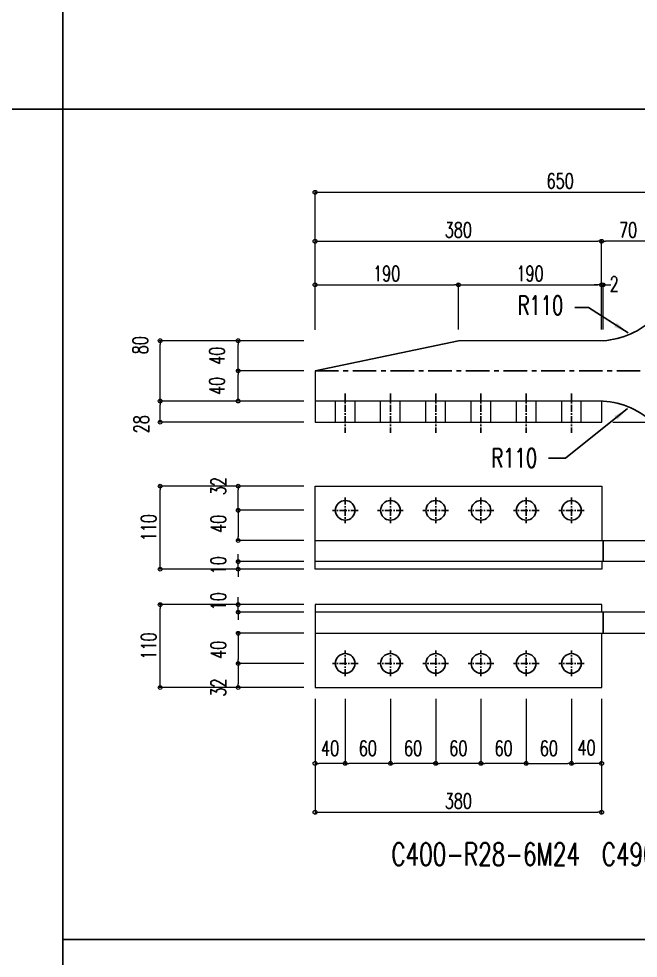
# Model space of a CAD drawing. Header units: millimetres. Extents: x -4568 to 36914, y -114 to 17788.
# Drawn here: x 26593 to 27415, y 8269 to 9515 of the extents above; entities that cross this region are included whole.
import ezdxf

# ---------------------------------------------------------------- set-up
doc = ezdxf.new("R2010")
doc.units = ezdxf.units.MM
doc.header["$LTSCALE"] = 5
for name, pattern in [('ACAD_ISO03W100', [30, 12, -18]), ('CENTER1', [10, 6.25, -1.25, 1.25, -1.25]), ('JIS_08_50', [53, 50, -1.125, 0.75, -1.125])]:
    doc.linetypes.add(name, pattern=pattern)
doc.layers.get('0').update_dxf_attribs({"color": 255})
doc.layers.get('DEFPOINTS').update_dxf_attribs({"color": 255})
for name, color, linetype in [('01', 7, 'Continuous'), ('CENTER', 2, 'JIS_08_50'), ('寸法', 4, 'Continuous'), ('補助線', 7, 'ACAD_ISO03W100'), ('金物', 142, 'Continuous')]:
    doc.layers.add(name, color=color, linetype=linetype)
doc.styles.add('KANJI', font='simplex.shx', dxfattribs={"width": 0.7, "bigfont": 'extfont2.shx'})
doc.styles.get("Standard").update_dxf_attribs({"font": 'simplex.shx', "width": 0.7, "height": 2.5, "bigfont": '@extfont2.shx'})
doc.styles.add('SUNPOU2', font='simplex.shx', dxfattribs={"width": 0.7, "height": 50, "bigfont": 'extfont2.shx'})
doc.dimstyles.new('コピー(2) - Standard', dxfattribs={"dimtxt": 25, "dimasz": 20, "dimexe": 0.18, "dimexo": 0.0625, "dimgap": 15, "dimtad": 1, "dimdec": 0, "dimzin": 0, "dimdsep": 46, "dimtxsty": 'Standard', "dimblk": 'DOTSMALL', "dimcen": 0.09, "dimadec": 0, "dimazin": 0, "dimtfac": 1, "dimtdec": 0, "dimtofl": 0, "dimtmove": 0, "dimatfit": 3, "dimfxl": 0, "dimtolj": 1, "dimtzin": 0, "dimarcsym": 0})
doc.dimstyles.new('一般寸法-小さめ', dxfattribs={"dimscale": 10, "dimtxt": 2, "dimasz": 0.5, "dimexe": 0.125, "dimexo": 1.5, "dimgap": 0.5, "dimtad": 1, "dimtxsty": 'KANJI', "dimblk": 'ORIGIN', "dimcen": 0, "dimclrd": 256, "dimclre": 256, "dimclrt": 256, "dimadec": 0, "dimazin": 0, "dimtfac": 1, "dimtmove": 2, "dimatfit": 2, "dimfxl": 0, "dimtolj": 2, "dimlwd": 5, "dimlwe": 5, "dimarcsym": 0})

# ---------------------------------------------------------------- blocks, each defined once
blk = doc.blocks.new('_Origin')
at = {"color": 0, "linetype": 'ByBlock', "lineweight": -2}
blk.add_line((0, 0), (-1, 0), dxfattribs=at)
blk.add_circle((0, 0), 0.5, dxfattribs=at)
blk = doc.blocks.new('*D397')
at = {"layer": 'DEFPOINTS', "color": 0, "transparency": 16777216}
for p in [(27366.1, 9219.8), (26986.1, 9088), (27366.1, 9088)]:
    blk.add_point(p, dxfattribs=at)
at = {"layer": '寸法', "lineweight": 5, "transparency": 16777216}
for p, q in [((26986.1, 9103), (26986.1, 9221.1)), ((26991.1, 9219.8), (27361.1, 9219.8)), ((27366.1, 9103), (27366.1, 9221.1))]:
    blk.add_line(p, q, dxfattribs=at)
at = {"layer": '寸法', "lineweight": 5, "transparency": 16777216, "xscale": 5, "yscale": 5, "zscale": 5, "rotation": 180}
blk.add_blockref('_Origin', (26986.1, 9219.8), dxfattribs=at)
at = {"layer": '寸法', "lineweight": 5, "transparency": 16777216, "xscale": 5, "yscale": 5, "zscale": 5}
blk.add_blockref('_Origin', (27366.1, 9219.8), dxfattribs=at)
at = {"layer": '寸法', "transparency": 16777216, "insert": (27176.1, 9234.8), "char_height": 20, "attachment_point": 5, "style": 'KANJI'}
blk.add_mtext('\\A2;380', dxfattribs=at)
blk = doc.blocks.new('*D398')
at = {"layer": 'DEFPOINTS', "color": 0, "transparency": 16777216}
for p in [(27266.1, 8628.1), (27326.1, 8628.1), (27326.1, 8527.6)]:
    blk.add_point(p, dxfattribs=at)
at = {"layer": '寸法', "lineweight": 5, "transparency": 16777216}
for p, q in [((27266.1, 8613.1), (27266.1, 8526.4)), ((27326.1, 8613.1), (27326.1, 8526.4)), ((27271.1, 8527.6), (27321.1, 8527.6))]:
    blk.add_line(p, q, dxfattribs=at)
at = {"layer": '寸法', "lineweight": 5, "transparency": 16777216, "xscale": 5, "yscale": 5, "zscale": 5, "rotation": 180}
blk.add_blockref('_Origin', (27266.1, 8527.6), dxfattribs=at)
at = {"layer": '寸法', "lineweight": 5, "transparency": 16777216, "xscale": 5, "yscale": 5, "zscale": 5}
blk.add_blockref('_Origin', (27326.1, 8527.6), dxfattribs=at)
at = {"layer": '寸法', "transparency": 16777216, "insert": (27296.1, 8547.6), "char_height": 20, "attachment_point": 5, "style": 'KANJI'}
blk.add_mtext('\\A2;60', dxfattribs=at)
blk = doc.blocks.new('*D399')
at = {"layer": 'DEFPOINTS', "color": 0, "transparency": 16777216}
for p in [(27366.1, 9219.8), (27436.1, 9119.5), (27366.1, 9088)]:
    blk.add_point(p, dxfattribs=at)
at = {"layer": '寸法', "lineweight": 5, "transparency": 16777216}
for p, q in [((27366.1, 9103), (27366.1, 9221.1)), ((27431.1, 9219.8), (27371.1, 9219.8)), ((27436.1, 9134.5), (27436.1, 9221.1))]:
    blk.add_line(p, q, dxfattribs=at)
at = {"layer": '寸法', "lineweight": 5, "transparency": 16777216, "xscale": 5, "yscale": 5, "zscale": 5, "rotation": 180}
blk.add_blockref('_Origin', (27366.1, 9219.8), dxfattribs=at)
at = {"layer": '寸法', "lineweight": 5, "transparency": 16777216, "xscale": 5, "yscale": 5, "zscale": 5}
blk.add_blockref('_Origin', (27436.1, 9219.8), dxfattribs=at)
at = {"layer": '寸法', "transparency": 16777216, "insert": (27401.1, 9234.8), "char_height": 20, "attachment_point": 5, "style": 'KANJI'}
blk.add_mtext('\\A2;70', dxfattribs=at)
blk = doc.blocks.new('*D400')
at = {"layer": 'DEFPOINTS', "color": 0, "transparency": 16777216}
for p in [(27026.1, 8628.1), (27086.1, 8628.1), (27026.1, 8527.6)]:
    blk.add_point(p, dxfattribs=at)
at = {"layer": '寸法', "lineweight": 5, "transparency": 16777216}
for p, q in [((27026.1, 8613.1), (27026.1, 8526.4)), ((27086.1, 8613.1), (27086.1, 8526.4)), ((27081.1, 8527.6), (27031.1, 8527.6))]:
    blk.add_line(p, q, dxfattribs=at)
at = {"layer": '寸法', "lineweight": 5, "transparency": 16777216, "xscale": 5, "yscale": 5, "zscale": 5, "rotation": 180}
blk.add_blockref('_Origin', (27026.1, 8527.6), dxfattribs=at)
at = {"layer": '寸法', "lineweight": 5, "transparency": 16777216, "xscale": 5, "yscale": 5, "zscale": 5}
blk.add_blockref('_Origin', (27086.1, 8527.6), dxfattribs=at)
at = {"layer": '寸法', "transparency": 16777216, "insert": (27056.1, 8547.6), "char_height": 20, "attachment_point": 5, "style": 'KANJI'}
blk.add_mtext('\\A2;60', dxfattribs=at)
blk = doc.blocks.new('*D536')
at = {"layer": 'DEFPOINTS', "color": 0, "transparency": 16777216}
for p in [(26986.1, 8628.1), (27366.1, 8628.1), (27366.1, 8462.7)]:
    blk.add_point(p, dxfattribs=at)
at = {"layer": '寸法', "lineweight": 5, "transparency": 16777216}
for p, q in [((26986.1, 8613.1), (26986.1, 8461.5)), ((27366.1, 8613.1), (27366.1, 8461.5)), ((26991.1, 8462.7), (27361.1, 8462.7))]:
    blk.add_line(p, q, dxfattribs=at)
at = {"layer": '寸法', "lineweight": 5, "transparency": 16777216, "xscale": 5, "yscale": 5, "zscale": 5, "rotation": 180}
blk.add_blockref('_Origin', (26986.1, 8462.7), dxfattribs=at)
at = {"layer": '寸法', "lineweight": 5, "transparency": 16777216, "xscale": 5, "yscale": 5, "zscale": 5}
blk.add_blockref('_Origin', (27366.1, 8462.7), dxfattribs=at)
at = {"layer": '寸法', "transparency": 16777216, "insert": (27176.1, 8477.7), "char_height": 20, "attachment_point": 5, "style": 'KANJI'}
blk.add_mtext('\\A2;380', dxfattribs=at)
blk = doc.blocks.new('*D401')
at = {"layer": 'DEFPOINTS', "color": 0, "transparency": 16777216}
for p in [(27206.1, 8628.1), (27266.1, 8628.1), (27206.1, 8527.6)]:
    blk.add_point(p, dxfattribs=at)
at = {"layer": '寸法', "lineweight": 5, "transparency": 16777216}
for p, q in [((27206.1, 8613.1), (27206.1, 8526.4)), ((27266.1, 8613.1), (27266.1, 8526.4)), ((27261.1, 8527.6), (27211.1, 8527.6))]:
    blk.add_line(p, q, dxfattribs=at)
at = {"layer": '寸法', "lineweight": 5, "transparency": 16777216, "xscale": 5, "yscale": 5, "zscale": 5, "rotation": 180}
blk.add_blockref('_Origin', (27206.1, 8527.6), dxfattribs=at)
at = {"layer": '寸法', "lineweight": 5, "transparency": 16777216, "xscale": 5, "yscale": 5, "zscale": 5}
blk.add_blockref('_Origin', (27266.1, 8527.6), dxfattribs=at)
at = {"layer": '寸法', "transparency": 16777216, "insert": (27236.1, 8547.6), "char_height": 20, "attachment_point": 5, "style": 'KANJI'}
blk.add_mtext('\\A2;60', dxfattribs=at)
blk = doc.blocks.new('*D402')
at = {"layer": 'DEFPOINTS', "color": 0, "transparency": 16777216}
for p in [(27146.1, 8628.1), (27206.1, 8628.1), (27146.1, 8527.6)]:
    blk.add_point(p, dxfattribs=at)
at = {"layer": '寸法', "lineweight": 5, "transparency": 16777216}
for p, q in [((27146.1, 8613.1), (27146.1, 8526.4)), ((27206.1, 8613.1), (27206.1, 8526.4)), ((27201.1, 8527.6), (27151.1, 8527.6))]:
    blk.add_line(p, q, dxfattribs=at)
at = {"layer": '寸法', "lineweight": 5, "transparency": 16777216, "xscale": 5, "yscale": 5, "zscale": 5, "rotation": 180}
blk.add_blockref('_Origin', (27146.1, 8527.6), dxfattribs=at)
at = {"layer": '寸法', "lineweight": 5, "transparency": 16777216, "xscale": 5, "yscale": 5, "zscale": 5}
blk.add_blockref('_Origin', (27206.1, 8527.6), dxfattribs=at)
at = {"layer": '寸法', "transparency": 16777216, "insert": (27176.1, 8547.6), "char_height": 20, "attachment_point": 5, "style": 'KANJI'}
blk.add_mtext('\\A2;60', dxfattribs=at)
blk = doc.blocks.new('*D537')
at = {"layer": 'DEFPOINTS', "color": 0, "transparency": 16777216}
for p in [(26780.7, 8895.1), (26986.1, 8895.1), (26986.1, 8785.1)]:
    blk.add_point(p, dxfattribs=at)
at = {"layer": '寸法', "lineweight": 5, "transparency": 16777216}
for p, q in [((26971.1, 8895.1), (26779.4, 8895.1)), ((26780.7, 8790.1), (26780.7, 8890.1)), ((26971.1, 8785.1), (26779.4, 8785.1))]:
    blk.add_line(p, q, dxfattribs=at)
at = {"layer": '寸法', "lineweight": 5, "transparency": 16777216, "xscale": 5, "yscale": 5, "zscale": 5}
for p, rotation in [((26780.7, 8895.1), 90), ((26780.7, 8785.1), 270)]:
    blk.add_blockref('_Origin', p, dxfattribs=dict(at, rotation=rotation))
at = {"layer": '寸法', "transparency": 16777216, "insert": (26765.7, 8840.1), "char_height": 20, "attachment_point": 5, "rotation": 90, "style": 'KANJI'}
blk.add_mtext('\\A2;110', dxfattribs=at)
blk = doc.blocks.new('*D405')
at = {"layer": 'DEFPOINTS', "color": 0, "transparency": 16777216}
for p in [(26884.3, 8795.1), (26986.1, 8795.1), (26986.1, 8785.1)]:
    blk.add_point(p, dxfattribs=at)
at = {"layer": '寸法', "lineweight": 5, "transparency": 16777216}
for p, q in [((26971.1, 8795.1), (26883, 8795.1)), ((26884.3, 8800.1), (26884.3, 8805.1)), ((26884.3, 8785.1), (26884.3, 8795.1)), ((26971.1, 8785.1), (26883, 8785.1)), ((26884.3, 8780.1), (26884.3, 8775.1))]:
    blk.add_line(p, q, dxfattribs=at)
at = {"layer": '寸法', "lineweight": 5, "transparency": 16777216, "xscale": 5, "yscale": 5, "zscale": 5}
for p, rotation in [((26884.3, 8795.1), 270), ((26884.3, 8785.1), 90)]:
    blk.add_blockref('_Origin', p, dxfattribs=dict(at, rotation=rotation))
at = {"layer": '寸法', "transparency": 16777216, "insert": (26858, 8790.2), "char_height": 20, "attachment_point": 5, "rotation": 90, "style": 'KANJI'}
blk.add_mtext('\\A2;10', dxfattribs=at)
blk = doc.blocks.new('*D406')
at = {"layer": 'DEFPOINTS', "color": 0, "transparency": 16777216}
for p in [(26780.7, 9088), (26986.1, 9088), (26986.1, 9008)]:
    blk.add_point(p, dxfattribs=at)
at = {"layer": '寸法', "lineweight": 5, "transparency": 16777216}
for p, q in [((26971.1, 9088), (26779.4, 9088)), ((26780.7, 9013), (26780.7, 9083)), ((26971.1, 9008), (26779.4, 9008))]:
    blk.add_line(p, q, dxfattribs=at)
at = {"layer": '寸法', "lineweight": 5, "transparency": 16777216, "xscale": 5, "yscale": 5, "zscale": 5}
for p, rotation in [((26780.7, 9088), 90), ((26780.7, 9008), 270)]:
    blk.add_blockref('_Origin', p, dxfattribs=dict(at, rotation=rotation))
at = {"layer": '寸法', "transparency": 16777216, "insert": (26754.4, 9082), "char_height": 20, "attachment_point": 5, "rotation": 90, "style": 'KANJI'}
blk.add_mtext('\\A2;80', dxfattribs=at)
blk = doc.blocks.new('*D407')
at = {"layer": 'DEFPOINTS', "color": 0, "transparency": 16777216}
for p in [(26884.3, 8895.1), (26986.1, 8895.1), (26986.1, 8863.1)]:
    blk.add_point(p, dxfattribs=at)
at = {"layer": '寸法', "lineweight": 5, "transparency": 16777216}
for p, q in [((26971.1, 8895.1), (26883, 8895.1)), ((26884.3, 8868.1), (26884.3, 8890.1)), ((26971.1, 8863.1), (26883, 8863.1))]:
    blk.add_line(p, q, dxfattribs=at)
at = {"layer": '寸法', "lineweight": 5, "transparency": 16777216, "xscale": 5, "yscale": 5, "zscale": 5}
for p, rotation in [((26884.3, 8895.1), 90), ((26884.3, 8863.1), 270)]:
    blk.add_blockref('_Origin', p, dxfattribs=dict(at, rotation=rotation))
at = {"layer": '寸法', "transparency": 16777216, "insert": (26858, 8895.1), "char_height": 20, "attachment_point": 5, "rotation": 90, "style": 'KANJI'}
blk.add_mtext('\\A2;32', dxfattribs=at)
blk = doc.blocks.new('*D538')
at = {"layer": 'DEFPOINTS', "color": 0, "transparency": 16777216}
for p in [(26780.7, 9008), (26986.1, 9008), (26986.1, 8980)]:
    blk.add_point(p, dxfattribs=at)
at = {"layer": '寸法', "lineweight": 5, "transparency": 16777216}
for p, q in [((26971.1, 9008), (26779.4, 9008)), ((26780.7, 8985), (26780.7, 9003)), ((26971.1, 8980), (26779.4, 8980))]:
    blk.add_line(p, q, dxfattribs=at)
at = {"layer": '寸法', "lineweight": 5, "transparency": 16777216, "xscale": 5, "yscale": 5, "zscale": 5}
for p, rotation in [((26780.7, 9008), 90), ((26780.7, 8980), 270)]:
    blk.add_blockref('_Origin', p, dxfattribs=dict(at, rotation=rotation))
at = {"layer": '寸法', "transparency": 16777216, "insert": (26755.7, 8977.3), "char_height": 20, "attachment_point": 5, "rotation": 90, "style": 'KANJI'}
blk.add_mtext('\\A2;28', dxfattribs=at)
blk = doc.blocks.new('*D540')
at = {"layer": 'DEFPOINTS', "color": 0, "transparency": 16777216}
for p in [(26780.7, 8738.1), (26986.1, 8738.1), (26986.1, 8628.1)]:
    blk.add_point(p, dxfattribs=at)
at = {"layer": '寸法', "lineweight": 5, "transparency": 16777216}
for p, q in [((26971.1, 8738.1), (26779.4, 8738.1)), ((26780.7, 8633.1), (26780.7, 8733.1)), ((26971.1, 8628.1), (26779.4, 8628.1))]:
    blk.add_line(p, q, dxfattribs=at)
at = {"layer": '寸法', "lineweight": 5, "transparency": 16777216, "xscale": 5, "yscale": 5, "zscale": 5}
for p, rotation in [((26780.7, 8738.1), 90), ((26780.7, 8628.1), 270)]:
    blk.add_blockref('_Origin', p, dxfattribs=dict(at, rotation=rotation))
at = {"layer": '寸法', "transparency": 16777216, "insert": (26765.7, 8683.1), "char_height": 20, "attachment_point": 5, "rotation": 90, "style": 'KANJI'}
blk.add_mtext('\\A2;110', dxfattribs=at)
blk = doc.blocks.new('*D410')
at = {"layer": 'DEFPOINTS', "color": 0, "transparency": 16777216}
for p in [(26884.3, 8738.1), (26986.1, 8738.1), (26986.1, 8728.1)]:
    blk.add_point(p, dxfattribs=at)
at = {"layer": '寸法', "lineweight": 5, "transparency": 16777216}
for p, q in [((26884.3, 8743.1), (26884.3, 8748.1)), ((26971.1, 8738.1), (26883, 8738.1)), ((26884.3, 8728.1), (26884.3, 8738.1)), ((26971.1, 8728.1), (26883, 8728.1)), ((26884.3, 8723.1), (26884.3, 8718.1))]:
    blk.add_line(p, q, dxfattribs=at)
at = {"layer": '寸法', "lineweight": 5, "transparency": 16777216, "xscale": 5, "yscale": 5, "zscale": 5}
for p, rotation in [((26884.3, 8738.1), 270), ((26884.3, 8728.1), 90)]:
    blk.add_blockref('_Origin', p, dxfattribs=dict(at, rotation=rotation))
at = {"layer": '寸法', "transparency": 16777216, "insert": (26858, 8742.5), "char_height": 20, "attachment_point": 5, "rotation": 90, "style": 'KANJI'}
blk.add_mtext('\\A2;10', dxfattribs=at)
blk = doc.blocks.new('*D411')
at = {"layer": 'DEFPOINTS', "color": 0, "transparency": 16777216}
for p in [(26986.1, 8660.1), (26884.3, 8628.1), (26986.1, 8628.1)]:
    blk.add_point(p, dxfattribs=at)
at = {"layer": '寸法', "lineweight": 5, "transparency": 16777216}
for p, q in [((26971.1, 8660.1), (26883, 8660.1)), ((26884.3, 8655.1), (26884.3, 8633.1)), ((26971.1, 8628.1), (26883, 8628.1))]:
    blk.add_line(p, q, dxfattribs=at)
at = {"layer": '寸法', "lineweight": 5, "transparency": 16777216, "xscale": 5, "yscale": 5, "zscale": 5}
for p, rotation in [((26884.3, 8660.1), 90), ((26884.3, 8628.1), 270)]:
    blk.add_blockref('_Origin', p, dxfattribs=dict(at, rotation=rotation))
at = {"layer": '寸法', "transparency": 16777216, "insert": (26858, 8628.1), "char_height": 20, "attachment_point": 5, "rotation": 90, "style": 'KANJI'}
blk.add_mtext('\\A2;32', dxfattribs=at)
blk = doc.blocks.new('*D412')
at = {"layer": 'DEFPOINTS', "color": 0, "transparency": 16777216}
for p in [(27086.1, 8628.1), (27146.1, 8628.1), (27086.1, 8527.6)]:
    blk.add_point(p, dxfattribs=at)
at = {"layer": '寸法', "lineweight": 5, "transparency": 16777216}
for p, q in [((27086.1, 8613.1), (27086.1, 8526.4)), ((27146.1, 8613.1), (27146.1, 8526.4)), ((27141.1, 8527.6), (27091.1, 8527.6))]:
    blk.add_line(p, q, dxfattribs=at)
at = {"layer": '寸法', "lineweight": 5, "transparency": 16777216, "xscale": 5, "yscale": 5, "zscale": 5, "rotation": 180}
blk.add_blockref('_Origin', (27086.1, 8527.6), dxfattribs=at)
at = {"layer": '寸法', "lineweight": 5, "transparency": 16777216, "xscale": 5, "yscale": 5, "zscale": 5}
blk.add_blockref('_Origin', (27146.1, 8527.6), dxfattribs=at)
at = {"layer": '寸法', "transparency": 16777216, "insert": (27116.1, 8547.6), "char_height": 20, "attachment_point": 5, "style": 'KANJI'}
blk.add_mtext('\\A2;60', dxfattribs=at)
blk = doc.blocks.new('*D413')
at = {"layer": 'DEFPOINTS', "color": 0, "transparency": 16777216}
for p in [(26986.1, 8628.1), (27026.1, 8628.1), (26986.1, 8527.6)]:
    blk.add_point(p, dxfattribs=at)
at = {"layer": '寸法', "lineweight": 5, "transparency": 16777216}
for p, q in [((26986.1, 8613.1), (26986.1, 8526.4)), ((27026.1, 8613.1), (27026.1, 8526.4)), ((27021.1, 8527.6), (26991.1, 8527.6))]:
    blk.add_line(p, q, dxfattribs=at)
at = {"layer": '寸法', "lineweight": 5, "transparency": 16777216, "xscale": 5, "yscale": 5, "zscale": 5, "rotation": 180}
blk.add_blockref('_Origin', (26986.1, 8527.6), dxfattribs=at)
at = {"layer": '寸法', "lineweight": 5, "transparency": 16777216, "xscale": 5, "yscale": 5, "zscale": 5}
blk.add_blockref('_Origin', (27026.1, 8527.6), dxfattribs=at)
at = {"layer": '寸法', "transparency": 16777216, "insert": (27006.1, 8547.6), "char_height": 20, "attachment_point": 5, "style": 'KANJI'}
blk.add_mtext('\\A2;40', dxfattribs=at)
blk = doc.blocks.new('*D414')
at = {"layer": 'DEFPOINTS', "color": 0, "transparency": 16777216}
for p in [(27326.1, 8628.1), (27366.1, 8628.1), (27326.1, 8527.6)]:
    blk.add_point(p, dxfattribs=at)
at = {"layer": '寸法', "lineweight": 5, "transparency": 16777216}
for p, q in [((27326.1, 8613.1), (27326.1, 8526.4)), ((27366.1, 8613.1), (27366.1, 8526.4)), ((27361.1, 8527.6), (27331.1, 8527.6))]:
    blk.add_line(p, q, dxfattribs=at)
at = {"layer": '寸法', "lineweight": 5, "transparency": 16777216, "xscale": 5, "yscale": 5, "zscale": 5, "rotation": 180}
blk.add_blockref('_Origin', (27326.1, 8527.6), dxfattribs=at)
at = {"layer": '寸法', "lineweight": 5, "transparency": 16777216, "xscale": 5, "yscale": 5, "zscale": 5}
blk.add_blockref('_Origin', (27366.1, 8527.6), dxfattribs=at)
at = {"layer": '寸法', "transparency": 16777216, "insert": (27346.1, 8548.4), "char_height": 20, "attachment_point": 5, "style": 'KANJI'}
blk.add_mtext('\\A2;40', dxfattribs=at)
blk = doc.blocks.new('*D415')
at = {"layer": 'DEFPOINTS', "color": 0, "transparency": 16777216}
for p in [(26884.3, 9048), (26986.1, 9048), (26986.1, 9008)]:
    blk.add_point(p, dxfattribs=at)
at = {"layer": '寸法', "lineweight": 5, "transparency": 16777216}
for p, q in [((26971.1, 9048), (26883, 9048)), ((26884.3, 9013), (26884.3, 9043)), ((26971.1, 9008), (26883, 9008))]:
    blk.add_line(p, q, dxfattribs=at)
at = {"layer": '寸法', "lineweight": 5, "transparency": 16777216, "xscale": 5, "yscale": 5, "zscale": 5}
for p, rotation in [((26884.3, 9048), 90), ((26884.3, 9008), 270)]:
    blk.add_blockref('_Origin', p, dxfattribs=dict(at, rotation=rotation))
at = {"layer": '寸法', "transparency": 16777216, "insert": (26856.1, 9028), "char_height": 20, "attachment_point": 5, "rotation": 90, "style": 'KANJI'}
blk.add_mtext('\\A2;40', dxfattribs=at)
blk = doc.blocks.new('*D416')
at = {"layer": 'DEFPOINTS', "color": 0, "transparency": 16777216}
for p in [(26884.3, 9088), (26986.1, 9088), (26986.1, 9048)]:
    blk.add_point(p, dxfattribs=at)
at = {"layer": '寸法', "lineweight": 5, "transparency": 16777216}
for p, q in [((26971.1, 9088), (26883, 9088)), ((26884.3, 9053), (26884.3, 9083)), ((26971.1, 9048), (26883, 9048))]:
    blk.add_line(p, q, dxfattribs=at)
at = {"layer": '寸法', "lineweight": 5, "transparency": 16777216, "xscale": 5, "yscale": 5, "zscale": 5}
for p, rotation in [((26884.3, 9088), 90), ((26884.3, 9048), 270)]:
    blk.add_blockref('_Origin', p, dxfattribs=dict(at, rotation=rotation))
at = {"layer": '寸法', "transparency": 16777216, "insert": (26856.1, 9068), "char_height": 20, "attachment_point": 5, "rotation": 90, "style": 'KANJI'}
blk.add_mtext('\\A2;40', dxfattribs=at)
blk = doc.blocks.new('*D541')
at = {"layer": 'DEFPOINTS', "color": 0, "transparency": 16777216}
for p in [(27366.1, 8980), (27436.1, 8978), (27445.7, 8978)]:
    blk.add_point(p, dxfattribs=at)
at = {"layer": '寸法', "lineweight": 5, "transparency": 16777216}
for p, q in [((27445.7, 8985), (27445.7, 8990)), ((27381.1, 8980), (27447, 8980)), ((27445.7, 8980), (27445.7, 8978)), ((27445.7, 8973), (27445.7, 8968)), ((27451.1, 8978), (27447, 8978))]:
    blk.add_line(p, q, dxfattribs=at)
at = {"layer": '寸法', "lineweight": 5, "transparency": 16777216, "xscale": 5, "yscale": 5, "zscale": 5}
for p, rotation in [((27445.7, 8980), 270), ((27445.7, 8978), 90)]:
    blk.add_blockref('_Origin', p, dxfattribs=dict(at, rotation=rotation))
at = {"layer": '寸法', "transparency": 16777216, "insert": (27472.5, 8943.6), "char_height": 20, "attachment_point": 5, "rotation": 90, "style": 'KANJI'}
blk.add_mtext('\\A2;2', dxfattribs=at)
blk = doc.blocks.new('*D417')
at = {"layer": 'DEFPOINTS', "color": 0, "transparency": 16777216}
for p in [(26986.1, 8700.1), (26884.3, 8660.1), (26986.1, 8660.1)]:
    blk.add_point(p, dxfattribs=at)
at = {"layer": '寸法', "lineweight": 5, "transparency": 16777216}
for p, q in [((26971.1, 8700.1), (26883, 8700.1)), ((26884.3, 8695.1), (26884.3, 8665.1)), ((26971.1, 8660.1), (26883, 8660.1))]:
    blk.add_line(p, q, dxfattribs=at)
at = {"layer": '寸法', "lineweight": 5, "transparency": 16777216, "xscale": 5, "yscale": 5, "zscale": 5}
for p, rotation in [((26884.3, 8700.1), 90), ((26884.3, 8660.1), 270)]:
    blk.add_blockref('_Origin', p, dxfattribs=dict(at, rotation=rotation))
at = {"layer": '寸法', "transparency": 16777216, "insert": (26858, 8678.1), "char_height": 20, "attachment_point": 5, "rotation": 90, "style": 'KANJI'}
blk.add_mtext('\\A2;40', dxfattribs=at)
blk = doc.blocks.new('*D418')
at = {"layer": 'DEFPOINTS', "color": 0, "transparency": 16777216}
for p in [(26986.1, 8863.1), (26884.3, 8823.1), (26986.1, 8823.1)]:
    blk.add_point(p, dxfattribs=at)
at = {"layer": '寸法', "lineweight": 5, "transparency": 16777216}
for p, q in [((26971.1, 8863.1), (26883, 8863.1)), ((26884.3, 8858.1), (26884.3, 8828.1)), ((26971.1, 8823.1), (26883, 8823.1))]:
    blk.add_line(p, q, dxfattribs=at)
at = {"layer": '寸法', "lineweight": 5, "transparency": 16777216, "xscale": 5, "yscale": 5, "zscale": 5}
for p, rotation in [((26884.3, 8863.1), 90), ((26884.3, 8823.1), 270)]:
    blk.add_blockref('_Origin', p, dxfattribs=dict(at, rotation=rotation))
at = {"layer": '寸法', "transparency": 16777216, "insert": (26858, 8845.1), "char_height": 20, "attachment_point": 5, "rotation": 90, "style": 'KANJI'}
blk.add_mtext('\\A2;40', dxfattribs=at)
blk = doc.blocks.new('*D419')
at = {"layer": 'DEFPOINTS', "color": 0, "transparency": 16777216}
for p in [(27636.1, 9284.8), (27636.1, 9119.5), (26986.1, 9087.3)]:
    blk.add_point(p, dxfattribs=at)
at = {"layer": '寸法', "lineweight": 5, "transparency": 16777216}
for p, q in [((26986.1, 9102.3), (26986.1, 9286.1)), ((26991.1, 9284.8), (27631.1, 9284.8)), ((27636.1, 9134.5), (27636.1, 9286.1))]:
    blk.add_line(p, q, dxfattribs=at)
at = {"layer": '寸法', "lineweight": 5, "transparency": 16777216, "xscale": 5, "yscale": 5, "zscale": 5, "rotation": 180}
blk.add_blockref('_Origin', (26986.1, 9284.8), dxfattribs=at)
at = {"layer": '寸法', "lineweight": 5, "transparency": 16777216, "xscale": 5, "yscale": 5, "zscale": 5}
blk.add_blockref('_Origin', (27636.1, 9284.8), dxfattribs=at)
at = {"layer": '寸法', "transparency": 16777216, "insert": (27311.1, 9299.8), "char_height": 20, "attachment_point": 5, "style": 'KANJI'}
blk.add_mtext('\\A2;650', dxfattribs=at)
blk = doc.blocks.new('_DotSmall')
at = {"color": 0, "linetype": 'ByBlock', "const_width": 0.5}
blk.add_lwpolyline([(-0.0625, 0, 1), (0.0625, 0, 1)], format="xyb", close=True, dxfattribs=at)
blk = doc.blocks.new('*D420')
at = {"layer": 'DEFPOINTS', "color": 0, "transparency": 16777216}
for p in [(27176.1, 9162.1), (26986.1, 9088), (27176.1, 9088)]:
    blk.add_point(p, dxfattribs=at)
at = {"layer": '寸法', "lineweight": 5, "transparency": 16777216}
for p, q in [((26986.1, 9103), (26986.1, 9163.3)), ((26991.1, 9162.1), (27171.1, 9162.1)), ((27176.1, 9103), (27176.1, 9163.3))]:
    blk.add_line(p, q, dxfattribs=at)
at = {"layer": '寸法', "lineweight": 5, "transparency": 16777216, "xscale": 5, "yscale": 5, "zscale": 5, "rotation": 180}
blk.add_blockref('_Origin', (26986.1, 9162.1), dxfattribs=at)
at = {"layer": '寸法', "lineweight": 5, "transparency": 16777216, "xscale": 5, "yscale": 5, "zscale": 5}
blk.add_blockref('_Origin', (27176.1, 9162.1), dxfattribs=at)
at = {"layer": '寸法', "transparency": 16777216, "insert": (27081.1, 9177.1), "char_height": 20, "attachment_point": 5, "style": 'KANJI'}
blk.add_mtext('\\A2;190', dxfattribs=at)
blk = doc.blocks.new('*D421')
at = {"layer": 'DEFPOINTS', "color": 0, "transparency": 16777216}
for p in [(27366.1, 9162.1), (27176.1, 9088), (27366.1, 9088)]:
    blk.add_point(p, dxfattribs=at)
at = {"layer": '寸法', "lineweight": 5, "transparency": 16777216}
for p, q in [((27176.1, 9103), (27176.1, 9163.3)), ((27181.1, 9162.1), (27361.1, 9162.1)), ((27366.1, 9103), (27366.1, 9163.3))]:
    blk.add_line(p, q, dxfattribs=at)
at = {"layer": '寸法', "lineweight": 5, "transparency": 16777216, "xscale": 5, "yscale": 5, "zscale": 5, "rotation": 180}
blk.add_blockref('_Origin', (27176.1, 9162.1), dxfattribs=at)
at = {"layer": '寸法', "lineweight": 5, "transparency": 16777216, "xscale": 5, "yscale": 5, "zscale": 5}
blk.add_blockref('_Origin', (27366.1, 9162.1), dxfattribs=at)
at = {"layer": '寸法', "transparency": 16777216, "insert": (27271.1, 9177.1), "char_height": 20, "attachment_point": 5, "style": 'KANJI'}
blk.add_mtext('\\A2;190', dxfattribs=at)
blk = doc.blocks.new('*D542')
at = {"layer": 'DEFPOINTS', "color": 0, "transparency": 16777216}
for p in [(27368.1, 9162.1), (27366.1, 9088), (27368.1, 9088)]:
    blk.add_point(p, dxfattribs=at)
at = {"layer": '寸法', "lineweight": 5, "transparency": 16777216}
for p, q in [((27361.1, 9162.1), (27356.1, 9162.1)), ((27366.1, 9103), (27366.1, 9163.3)), ((27366.1, 9162.1), (27368.1, 9162.1)), ((27368.1, 9103), (27368.1, 9163.3)), ((27373.1, 9162.1), (27378.1, 9162.1))]:
    blk.add_line(p, q, dxfattribs=at)
at = {"layer": '寸法', "lineweight": 5, "transparency": 16777216, "xscale": 5, "yscale": 5, "zscale": 5}
blk.add_blockref('_Origin', (27366.1, 9162.1), dxfattribs=at)
at = {"layer": '寸法', "lineweight": 5, "transparency": 16777216, "xscale": 5, "yscale": 5, "zscale": 5, "rotation": 180}
blk.add_blockref('_Origin', (27368.1, 9162.1), dxfattribs=at)
at = {"layer": '寸法', "transparency": 16777216, "insert": (27382.7, 9163.1), "char_height": 20, "attachment_point": 5, "style": 'KANJI'}
blk.add_mtext('\\A2;2', dxfattribs=at)

msp = doc.modelspace()

# ---------------------------------------------------------------- linework, layer by layer
at = {"layer": '01', "ltscale": 2}
for points in [[(23851.831, 9544.424), (26651.831, 9544.424), (26651.831, 9395.081), (23851.831, 9395.081)], [(26651.831, 9544.424), (29451.831, 9544.424), (29451.831, 9395.081), (26651.831, 9395.081)], [(25251.831, 9395.081), (26651.831, 9395.081), (26651.831, 7043.501), (25251.831, 7043.501)], [(26651.831, 9395.081), (28051.831, 9395.081), (28051.831, 8293.963), (26651.831, 8293.963)], [(26651.831, 8293.963), (29451.831, 8293.963), (29451.831, 8144.619), (26651.831, 8144.619)]]:
    msp.add_lwpolyline(points, close=True, dxfattribs=at)
at = {"layer": '01'}
msp.add_lwpolyline([(26651.831, 8395.081), (26651.831, 9395.081)], dxfattribs=at)
at = {"layer": 'CENTER', "color": 7, "linetype": 'CENTER1'}
msp.add_line((26986.106, 9048.038), (27663.76, 9048.038), dxfattribs=at)
at = {"layer": '寸法', "linetype": 'CENTER1', "ltscale": 0.3}
for p, q in [((27026.106, 9018.038), (27026.106, 8966.038)), ((27086.106, 9018.038), (27086.106, 8966.038)), ((27146.106, 9018.038), (27146.106, 8966.038)), ((27206.106, 9018.038), (27206.106, 8966.038)), ((27266.106, 9018.038), (27266.106, 8966.038)), ((27326.106, 9018.038), (27326.106, 8966.038)), ((27026.106, 8880.081), (27026.106, 8846.081)), ((27086.106, 8880.081), (27086.106, 8846.081)), ((27146.106, 8880.081), (27146.106, 8846.081)), ((27206.106, 8880.081), (27206.106, 8846.081)), ((27266.106, 8880.081), (27266.106, 8846.081)), ((27326.106, 8880.081), (27326.106, 8846.081)), ((27043.106, 8863.081), (27009.106, 8863.081)), ((27103.106, 8863.081), (27069.106, 8863.081)), ((27163.106, 8863.081), (27129.106, 8863.081)), ((27223.106, 8863.081), (27189.106, 8863.081)), ((27283.106, 8863.081), (27249.106, 8863.081)), ((27343.106, 8863.081), (27309.106, 8863.081)), ((27026.106, 8643.081), (27026.106, 8677.081)), ((27086.106, 8643.081), (27086.106, 8677.081)), ((27146.106, 8643.081), (27146.106, 8677.081)), ((27206.106, 8643.081), (27206.106, 8677.081)), ((27266.106, 8643.081), (27266.106, 8677.081)), ((27326.106, 8643.081), (27326.106, 8677.081)), ((27043.106, 8660.081), (27009.106, 8660.081)), ((27103.106, 8660.081), (27069.106, 8660.081)), ((27163.106, 8660.081), (27129.106, 8660.081)), ((27223.106, 8660.081), (27189.106, 8660.081)), ((27283.106, 8660.081), (27249.106, 8660.081)), ((27343.106, 8660.081), (27309.106, 8660.081))]:
    msp.add_line(p, q, dxfattribs=at)
at = {"layer": '補助線', "lineweight": 18}
for p, q in [((27013.106, 8980.038), (27013.106, 9008.038)), ((27039.106, 8980.038), (27039.106, 9008.038)), ((27073.106, 8980.038), (27073.106, 9008.038)), ((27099.106, 8980.038), (27099.106, 9008.038)), ((27133.106, 8980.038), (27133.106, 9008.038)), ((27159.106, 8980.038), (27159.106, 9008.038)), ((27193.106, 8980.038), (27193.106, 9008.038)), ((27219.106, 8980.038), (27219.106, 9008.038)), ((27253.106, 8980.038), (27253.106, 9008.038)), ((27279.106, 8980.038), (27279.106, 9008.038)), ((27313.106, 8980.038), (27313.106, 9008.038)), ((27339.106, 8980.038), (27339.106, 9008.038))]:
    msp.add_line(p, q, dxfattribs=at)
at = {"layer": '金物'}
msp.add_line((26986.106, 9048.038), (27176.106, 9088.038), dxfattribs=at)
at = {"layer": '金物', "lineweight": 18}
for p, q in [((27368.106, 9088.038), (27176.106, 9088.038)), ((26986.106, 9048.038), (26986.106, 9008.038)), ((26986.106, 9008.038), (26986.106, 8980.038)), ((27368.106, 9008.038), (26986.106, 9008.038)), ((27366.106, 8980.038), (27366.106, 9008.038)), ((26986.106, 8980.038), (27366.106, 8980.038)), ((26986.106, 8785.081), (26986.106, 8895.081)), ((26986.106, 8895.081), (27366.106, 8895.081)), ((27366.106, 8895.081), (27366.106, 8823.081)), ((26986.106, 8823.081), (27636.106, 8823.081)), ((27636.106, 8795.081), (26986.106, 8795.081)), ((27366.106, 8795.081), (27366.106, 8785.081)), ((27366.106, 8785.081), (26986.106, 8785.081)), ((26986.106, 8738.081), (26986.106, 8628.081)), ((27366.106, 8738.081), (26986.106, 8738.081)), ((27366.106, 8728.081), (27366.106, 8738.081)), ((27636.106, 8728.081), (26986.106, 8728.081)), ((26986.106, 8700.081), (27636.106, 8700.081)), ((27366.106, 8628.081), (27366.106, 8700.081)), ((26986.106, 8628.081), (27366.106, 8628.081))]:
    msp.add_line(p, q, dxfattribs=at)
at = {"layer": '金物', "ltscale": 2}
for p, q in [((27368.106, 8823.081), (27368.106, 8795.081)), ((27368.106, 8728.081), (27368.106, 8700.081))]:
    msp.add_line(p, q, dxfattribs=at)
at = {"layer": '金物', "ltscale": 2.5}
for centre in [(27026.106, 8863.081), (27086.106, 8863.081), (27146.106, 8863.081), (27206.106, 8863.081), (27266.106, 8863.081), (27326.106, 8863.081), (27026.106, 8660.081), (27086.106, 8660.081), (27146.106, 8660.081), (27206.106, 8660.081), (27266.106, 8660.081), (27326.106, 8660.081)]:
    msp.add_circle(centre, 13, dxfattribs=at)
at = {"layer": '金物', "ltscale": 2}
for centre, start, end in [((27360.316, 9197.761), 274.060941, 313.550946), ((27360.316, 8898.314), 46.449054, 85.939059)]:
    msp.add_arc(centre, 110, start, end, dxfattribs=at)

# ---------------------------------------------------------------- texts
at = {"layer": '寸法', "char_height": 25, "width": 98.97993}
for s, insert, attachment_point in [('\\A1;R110', (27315.325, 9122.364), 9), ('R110', (27280.567, 8944.965), 3)]:
    msp.add_mtext(s, dxfattribs=dict(at, insert=insert, attachment_point=attachment_point))
at = {"layer": '寸法', "ltscale": 2, "insert": (27351.831, 8407.064), "char_height": 30, "width": 1400, "attachment_point": 5, "style": 'SUNPOU2'}
msp.add_mtext('C400-R28-6M24  C490-R28-6M24', dxfattribs=at)

# ---------------------------------------------------------------- dimensions: what is measured, and where the dimension line sits
at = {"layer": '寸法'}
for base, p1, p2, picture, middle in [((27636.106, 9284.832), (26986.106, 9087.294), (27636.106, 9119.538), '*D419', (27311.106, 9299.832)), ((27366.106, 9219.832), (26986.106, 9088.038), (27366.106, 9088.038), '*D397', (27176.106, 9234.832)), ((27366.106, 9219.832), (27436.106, 9119.538), (27366.106, 9088.038), '*D399', (27401.106, 9234.832)), ((27176.106, 9162.06), (26986.106, 9088.038), (27176.106, 9088.038), '*D420', (27081.106, 9177.06)), ((27366.106, 9162.06), (27176.106, 9088.038), (27366.106, 9088.038), '*D421', (27271.106, 9177.06)), ((27366.106, 8462.724), (26986.106, 8628.081), (27366.106, 8628.081), '*D536', (27176.106, 8477.724))]:
    dim = msp.add_linear_dim(base=base, p1=p1, p2=p2, dimstyle='一般寸法-小さめ', dxfattribs=at)
    dim.commit()
    dim.dimension.update_dxf_attribs({"geometry": picture, "text_midpoint": middle})
for base, p1, p2, picture, middle in [((27368.106, 9162.06), (27366.106, 9088.038), (27368.106, 9088.038), '*D542', (27382.674, 9163.138)), ((26986.106, 8527.602), (27026.106, 8628.081), (26986.106, 8628.081), '*D413', (27006.106, 8547.602)), ((27026.106, 8527.602), (27086.106, 8628.081), (27026.106, 8628.081), '*D400', (27056.106, 8547.602)), ((27086.106, 8527.602), (27146.106, 8628.081), (27086.106, 8628.081), '*D412', (27116.106, 8547.602)), ((27146.106, 8527.602), (27206.106, 8628.081), (27146.106, 8628.081), '*D402', (27176.106, 8547.602)), ((27206.106, 8527.602), (27266.106, 8628.081), (27206.106, 8628.081), '*D401', (27236.106, 8547.602)), ((27326.106, 8527.602), (27266.106, 8628.081), (27326.106, 8628.081), '*D398', (27296.106, 8547.602)), ((27326.106, 8527.602), (27366.106, 8628.081), (27326.106, 8628.081), '*D414', (27346.106, 8548.363))]:
    dim = msp.add_linear_dim(base=base, p1=p1, p2=p2, dimstyle='一般寸法-小さめ', dxfattribs=at)
    dim.commit()
    dim.dimension.update_dxf_attribs({"geometry": picture, "text_midpoint": middle, "dimtype": 160})
for base, p1, p2, angle, picture, middle in [((26780.679, 9088.038), (26986.106, 9008.038), (26986.106, 9088.038), 270, '*D406', (26754.429, 9081.965)), ((26884.298, 9088.038), (26986.106, 9048.038), (26986.106, 9088.038), 270, '*D416', (26856.143, 9068.038)), ((26884.298, 9048.038), (26986.106, 9008.038), (26986.106, 9048.038), 270, '*D415', (26856.143, 9028.038)), ((26780.679, 9008.038), (26986.106, 8980.038), (26986.106, 9008.038), 270, '*D538', (26755.679, 8977.282)), ((27445.732, 8978.038), (27366.106, 8980.038), (27436.106, 8978.038), 90, '*D541', (27472.473, 8943.608)), ((26884.298, 8895.081), (26986.106, 8863.081), (26986.106, 8895.081), 90, '*D407', (26858.048, 8895.081)), ((26884.298, 8823.081), (26986.106, 8863.081), (26986.106, 8823.081), 90, '*D418', (26858.048, 8845.081)), ((26884.298, 8795.081), (26986.106, 8785.081), (26986.106, 8795.081), 270, '*D405', (26858.048, 8790.231)), ((26884.298, 8738.081), (26986.106, 8728.081), (26986.106, 8738.081), 270, '*D410', (26858.048, 8742.539)), ((26884.298, 8660.081), (26986.106, 8700.081), (26986.106, 8660.081), 90, '*D417', (26858.048, 8678.081)), ((26884.298, 8628.081), (26986.106, 8660.081), (26986.106, 8628.081), 90, '*D411', (26858.048, 8628.081))]:
    dim = msp.add_linear_dim(base=base, p1=p1, p2=p2, angle=angle, dimstyle='一般寸法-小さめ', dxfattribs=at)
    dim.commit()
    dim.dimension.update_dxf_attribs({"geometry": picture, "text_midpoint": middle, "dimtype": 160})
for base, p1, p2, picture, middle in [((26780.679, 8895.081), (26986.106, 8785.081), (26986.106, 8895.081), '*D537', (26765.679, 8840.081)), ((26780.679, 8738.081), (26986.106, 8628.081), (26986.106, 8738.081), '*D540', (26765.679, 8683.081))]:
    dim = msp.add_linear_dim(base=base, p1=p1, p2=p2, angle=270, dimstyle='一般寸法-小さめ', dxfattribs=at)
    dim.commit()
    dim.dimension.update_dxf_attribs({"geometry": picture, "text_midpoint": middle})

# ---------------------------------------------------------------- leaders
at = {"layer": '寸法', "annotation_type": 0, "has_hookline": 1, "hookline_direction": 1, "text_width": 55.833}
for points in [[(27401.265, 9098.3), (27348.599, 9131.889), (27330.325, 9131.889)], [(27400.442, 8997.975), (27317.96, 8932.465), (27295.567, 8932.465)]]:
    msp.add_leader(points, dimstyle='コピー(2) - Standard', override={"dimgap": 15, "dimtad": 0}, dxfattribs=at)

doc.saveas('drawing.dxf')
